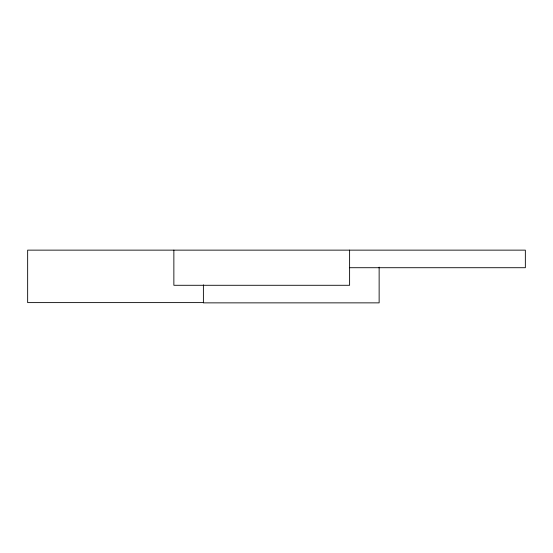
<?xml version="1.0" encoding="UTF-8"?>
<svg xmlns="http://www.w3.org/2000/svg" width="553" height="553" viewBox="0 0 553 553"><rect width="100%" height="100%" fill="white"/><g stroke="black" fill="none" stroke-linecap="round" stroke-linejoin="round"><path stroke-width="0.83" d="M349.607 267.714L525.35 267.714L525.35 250.136L27.65 250.136L27.65 302.609L203.393 302.609M379.137 267.147L379.137 302.864L203.393 302.864L203.393 284.843M349.607 250.136L349.607 285.286L173.863 285.286L173.863 250.136"/></g></svg>
